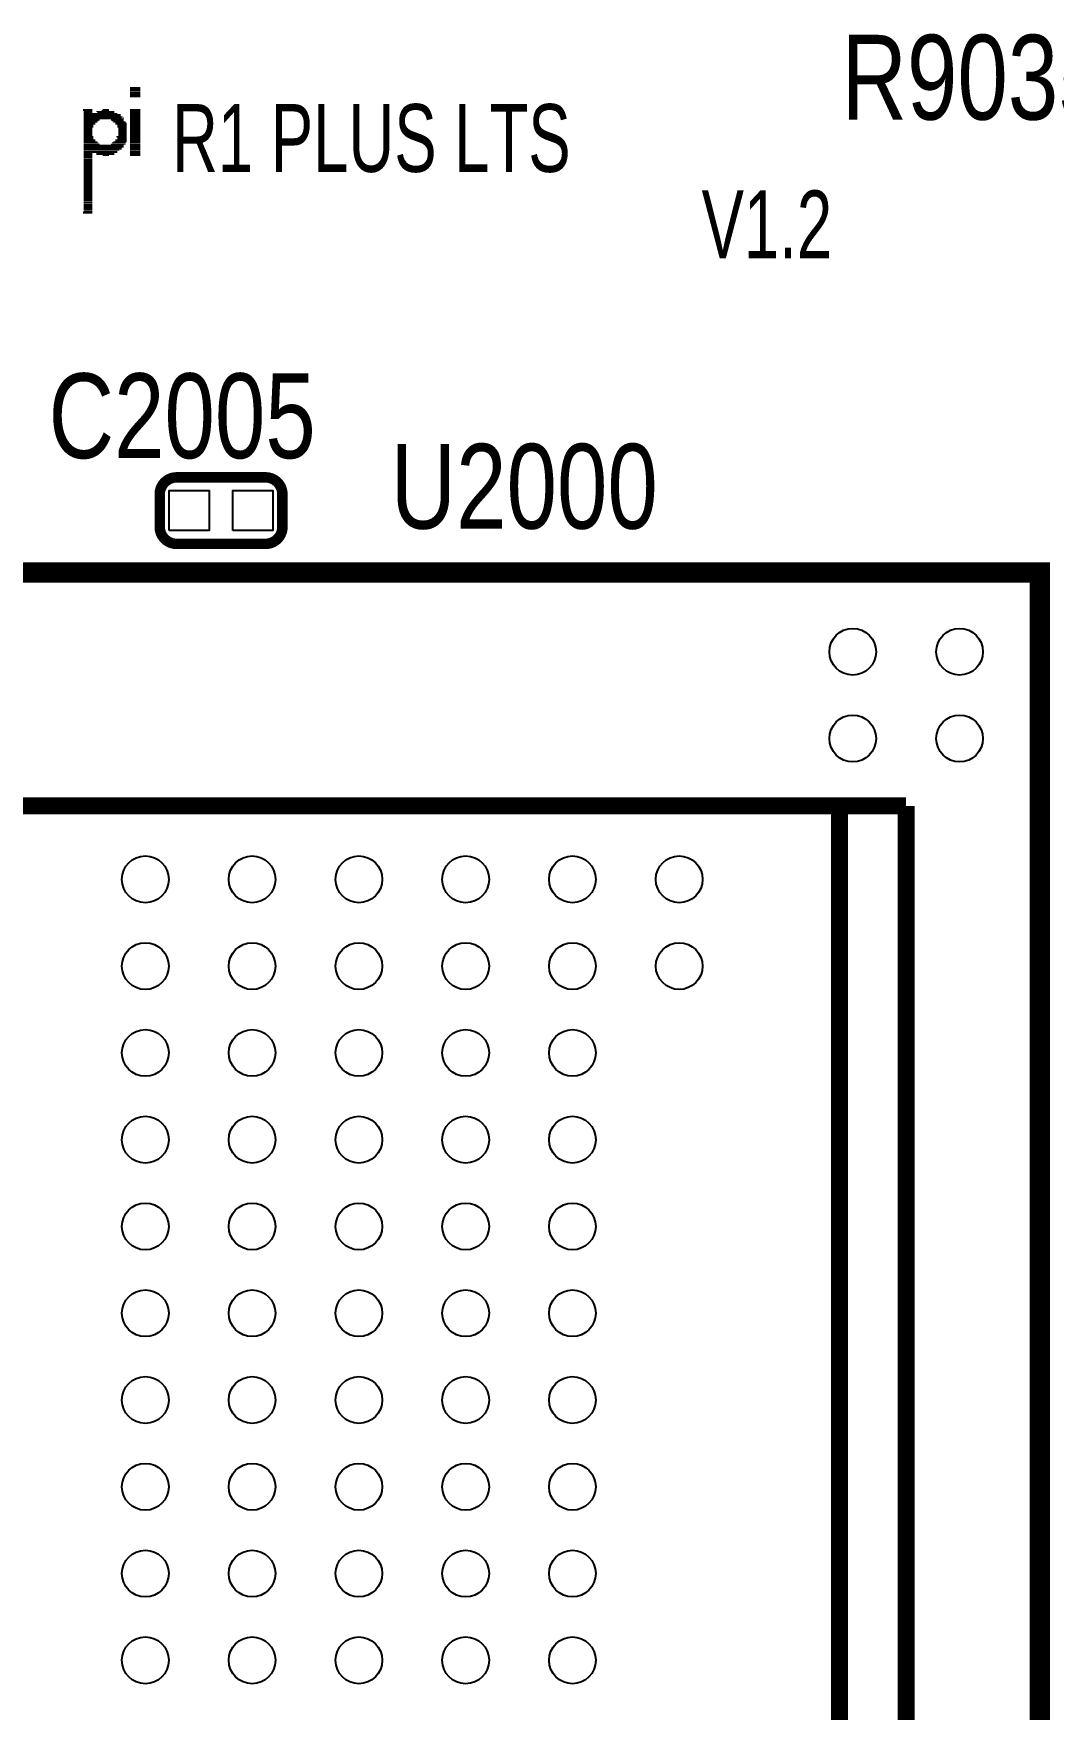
# Model space of a CAD drawing. Extents: x -9 to 138, y -41 to 19.
# Drawn here: x 5.55 to 13.2, y -27.27 to -14.71 of the extents above; entities that cross this region are included whole.
import ezdxf

# ---------------------------------------------------------------- set-up
doc = ezdxf.new("R2010")
doc.units = 0
doc.header["$MEASUREMENT"] = 0
for name, color, linetype in [('BG_SILKSCREEN_TOP', 2, 'CONTINUOUS'), ('PG_SILKSCREEN_TOP', 6, 'CONTINUOUS'), ('PIN_SOLDERMASK_TOP', 7, 'CONTINUOUS'), ('RD_SILKSCREEN_TOP', 8, 'CONTINUOUS')]:
    doc.layers.add(name, color=color, linetype=linetype)

msp = doc.modelspace()

# ---------------------------------------------------------------- linework, layer by layer
at = {"layer": 'BG_SILKSCREEN_TOP', "color": 1, "const_width": 0.00785}
for points in [[(6.277, -15.118), (6.355, -15.118)], [(6.277, -15.126), (6.355, -15.126)], [(6.277, -15.134), (6.355, -15.134)], [(6.277, -15.142), (6.355, -15.142)], [(6.277, -15.15), (6.355, -15.15)], [(6.277, -15.158), (6.355, -15.158)], [(6.277, -15.165), (6.355, -15.165)], [(6.277, -15.173), (6.355, -15.173)], [(6.277, -15.181), (6.355, -15.181)], [(6.277, -15.189), (6.355, -15.189)], [(5.924, -15.283), (5.994, -15.283)], [(5.924, -15.291), (5.994, -15.291)], [(5.931, -15.299), (5.994, -15.299)], [(5.931, -15.307), (5.994, -15.307)], [(5.931, -15.314), (6.182, -15.314)], [(6.026, -15.299), (6.159, -15.299)], [(6.033, -15.307), (6.159, -15.307)], [(6.065, -15.291), (6.12, -15.291)], [(6.073, -15.283), (6.12, -15.283)], [(6.277, -15.283), (6.355, -15.283)], [(6.277, -15.291), (6.355, -15.291)], [(6.277, -15.299), (6.355, -15.299)], [(6.277, -15.307), (6.355, -15.307)], [(6.277, -15.314), (6.355, -15.314)], [(5.931, -15.322), (6.206, -15.322)], [(5.931, -15.33), (6.206, -15.33)], [(5.931, -15.338), (6.222, -15.338)], [(5.931, -15.346), (6.214, -15.346)], [(5.931, -15.354), (6.23, -15.354)], [(5.931, -15.362), (6.049, -15.362)], [(5.931, -15.369), (6.041, -15.369)], [(5.931, -15.377), (6.033, -15.377)], [(5.931, -15.385), (6.018, -15.385)], [(5.931, -15.393), (6.018, -15.393)], [(5.931, -15.401), (6.002, -15.401)], [(5.931, -15.409), (6.002, -15.409)], [(5.931, -15.416), (6.002, -15.416)], [(5.931, -15.424), (5.994, -15.424)], [(5.931, -15.432), (5.994, -15.432)], [(5.931, -15.44), (5.994, -15.44)], [(6.135, -15.362), (6.23, -15.362)], [(6.143, -15.369), (6.23, -15.369)], [(6.151, -15.377), (6.245, -15.377)], [(6.167, -15.385), (6.253, -15.385)], [(6.167, -15.393), (6.253, -15.393)], [(6.182, -15.401), (6.253, -15.401)], [(6.182, -15.409), (6.253, -15.409)], [(6.182, -15.416), (6.253, -15.416)], [(6.19, -15.424), (6.253, -15.424)], [(6.19, -15.432), (6.253, -15.432)], [(6.19, -15.44), (6.253, -15.44)], [(6.222, -15.346), (6.23, -15.346)], [(6.277, -15.322), (6.355, -15.322)], [(6.277, -15.33), (6.355, -15.33)], [(6.277, -15.338), (6.355, -15.338)], [(6.277, -15.346), (6.355, -15.346)], [(6.277, -15.354), (6.355, -15.354)], [(6.277, -15.362), (6.355, -15.362)], [(6.277, -15.369), (6.355, -15.369)], [(6.277, -15.377), (6.355, -15.377)], [(6.277, -15.385), (6.355, -15.385)], [(6.277, -15.393), (6.355, -15.393)], [(6.277, -15.401), (6.355, -15.401)], [(6.277, -15.409), (6.355, -15.409)], [(6.277, -15.416), (6.355, -15.416)], [(6.277, -15.424), (6.355, -15.424)], [(6.277, -15.432), (6.355, -15.432)], [(6.277, -15.44), (6.355, -15.44)], [(5.931, -15.448), (5.994, -15.448)], [(5.931, -15.456), (5.994, -15.456)], [(5.931, -15.464), (5.994, -15.464)], [(5.931, -15.471), (5.994, -15.471)], [(5.931, -15.479), (5.994, -15.479)], [(5.931, -15.487), (6.002, -15.487)], [(5.931, -15.495), (6.002, -15.495)], [(5.931, -15.503), (6.002, -15.503)], [(5.931, -15.511), (6.018, -15.511)], [(5.931, -15.518), (6.018, -15.518)], [(5.931, -15.526), (6.033, -15.526)], [(5.931, -15.534), (6.041, -15.534)], [(5.931, -15.542), (6.049, -15.542)], [(5.931, -15.55), (6.23, -15.55)], [(5.931, -15.558), (6.23, -15.558)], [(5.931, -15.566), (6.23, -15.566)], [(6.135, -15.542), (6.245, -15.542)], [(6.143, -15.534), (6.245, -15.534)], [(6.151, -15.526), (6.253, -15.526)], [(6.167, -15.511), (6.253, -15.511)], [(6.167, -15.518), (6.253, -15.518)], [(6.175, -15.487), (6.253, -15.487)], [(6.182, -15.495), (6.253, -15.495)], [(6.182, -15.503), (6.253, -15.503)], [(6.19, -15.448), (6.253, -15.448)], [(6.19, -15.456), (6.253, -15.456)], [(6.19, -15.464), (6.253, -15.464)], [(6.19, -15.471), (6.253, -15.471)], [(6.19, -15.479), (6.253, -15.479)], [(6.277, -15.448), (6.355, -15.448)], [(6.277, -15.456), (6.355, -15.456)], [(6.277, -15.464), (6.355, -15.464)], [(6.277, -15.471), (6.355, -15.471)], [(6.277, -15.479), (6.355, -15.479)], [(6.277, -15.487), (6.355, -15.487)], [(6.277, -15.495), (6.355, -15.495)], [(6.277, -15.503), (6.355, -15.503)], [(6.277, -15.511), (6.355, -15.511)], [(6.277, -15.518), (6.355, -15.518)], [(6.277, -15.526), (6.355, -15.526)], [(6.277, -15.534), (6.355, -15.534)], [(6.277, -15.542), (6.355, -15.542)], [(6.277, -15.55), (6.355, -15.55)], [(6.277, -15.558), (6.355, -15.558)], [(6.277, -15.566), (6.355, -15.566)], [(5.931, -15.573), (6.214, -15.573)], [(5.931, -15.581), (6.214, -15.581)], [(5.931, -15.589), (6.198, -15.589)], [(5.931, -15.597), (6.182, -15.597)], [(5.931, -15.605), (6.182, -15.605)], [(5.931, -15.613), (5.994, -15.613)], [(5.931, -15.62), (5.994, -15.62)], [(5.931, -15.628), (5.994, -15.628)], [(5.931, -15.636), (5.994, -15.636)], [(5.931, -15.644), (5.994, -15.644)], [(5.931, -15.652), (5.994, -15.652)], [(5.931, -15.66), (5.994, -15.66)], [(5.931, -15.668), (5.994, -15.668)], [(5.931, -15.675), (5.994, -15.675)], [(5.931, -15.683), (5.994, -15.683)], [(5.931, -15.691), (5.994, -15.691)], [(6.026, -15.613), (6.159, -15.613)], [(6.026, -15.62), (6.159, -15.62)], [(6.073, -15.628), (6.12, -15.628)], [(6.277, -15.573), (6.355, -15.573)], [(6.277, -15.581), (6.355, -15.581)], [(6.277, -15.589), (6.355, -15.589)], [(6.277, -15.597), (6.355, -15.597)], [(6.277, -15.605), (6.355, -15.605)], [(6.277, -15.613), (6.355, -15.613)], [(6.277, -15.62), (6.355, -15.62)], [(6.277, -15.628), (6.355, -15.628)], [(5.931, -15.699), (5.994, -15.699)], [(5.931, -15.707), (5.994, -15.707)], [(5.931, -15.715), (5.994, -15.715)], [(5.931, -15.722), (5.994, -15.722)], [(5.931, -15.73), (5.994, -15.73)], [(5.931, -15.738), (5.994, -15.738)], [(5.931, -15.746), (5.994, -15.746)], [(5.931, -15.754), (5.994, -15.754)], [(5.931, -15.762), (5.994, -15.762)], [(5.931, -15.77), (5.994, -15.77)], [(5.931, -15.777), (5.994, -15.777)], [(5.931, -15.785), (5.994, -15.785)], [(5.931, -15.793), (5.994, -15.793)], [(5.931, -15.801), (5.994, -15.801)], [(5.931, -15.809), (5.994, -15.809)], [(5.931, -15.817), (5.994, -15.817)], [(5.931, -15.824), (5.994, -15.824)], [(5.931, -15.832), (5.994, -15.832)], [(5.931, -15.84), (5.994, -15.84)], [(5.931, -15.848), (5.994, -15.848)], [(5.931, -15.856), (5.994, -15.856)], [(5.931, -15.864), (5.994, -15.864)], [(5.931, -15.871), (5.994, -15.871)], [(5.931, -15.879), (5.994, -15.879)], [(5.931, -15.887), (5.994, -15.887)], [(5.931, -15.895), (5.994, -15.895)], [(5.931, -15.903), (5.994, -15.903)], [(5.931, -15.911), (5.994, -15.911)], [(5.931, -15.919), (5.994, -15.919)], [(5.931, -15.926), (5.994, -15.926)], [(5.931, -15.934), (5.994, -15.934)], [(5.931, -15.942), (5.994, -15.942)], [(5.924, -16.052), (5.994, -16.052)], [(5.924, -16.06), (5.994, -16.06)], [(5.931, -15.95), (5.994, -15.95)], [(5.931, -15.958), (5.994, -15.958)], [(5.931, -15.966), (5.994, -15.966)], [(5.931, -15.974), (5.994, -15.974)], [(5.931, -15.981), (5.994, -15.981)], [(5.931, -15.989), (5.994, -15.989)], [(5.931, -15.997), (5.994, -15.997)], [(5.931, -16.005), (5.994, -16.005)], [(5.931, -16.013), (5.994, -16.013)], [(5.931, -16.021), (5.994, -16.021)], [(5.931, -16.028), (5.994, -16.028)], [(5.931, -16.036), (5.994, -16.036)], [(5.931, -16.044), (5.994, -16.044)]]:
    msp.add_lwpolyline(points, dxfattribs=at)
at = {"layer": 'BG_SILKSCREEN_TOP', "color": 1, "const_width": 0.152}
msp.add_lwpolyline([(-1.907, -33.751), (13.093, -33.751), (13.093, -18.751), (-1.907, -18.751)], close=True, dxfattribs=at)
at = {"layer": 'PG_SILKSCREEN_TOP', "color": 1, "const_width": 0.0787}
for points in [[(6.5, -18.169, -0.42804), (6.629, -18.039)], [(6.629, -18.039), (7.29, -18.039, -0.42804), (7.419, -18.169)], [(7.419, -18.169), (7.419, -18.407, -0.42804), (7.29, -18.537)], [(7.29, -18.537), (6.629, -18.537, -0.42804), (6.5, -18.407)]]:
    msp.add_lwpolyline(points, format="xyb", dxfattribs=at)
at = {"layer": 'PG_SILKSCREEN_TOP', "color": 1}
for points, const_width in [([(6.5, -18.407), (6.5, -18.169)], 0.0787), ([(-0.908, -20.5), (12.092, -20.5)], 0.127), ([(11.592, -20.5), (11.592, -32)], 0.127), ([(12.092, -20.5), (12.092, -32)], 0.127)]:
    msp.add_lwpolyline(points, dxfattribs=dict(at, const_width=const_width))
at = {"layer": 'PIN_SOLDERMASK_TOP', "color": 1}
for points in [[(6.571, -18.438), (6.571, -18.138), (6.871, -18.138), (6.871, -18.438)], [(7.048, -18.438), (7.048, -18.138), (7.348, -18.138), (7.348, -18.438)]]:
    msp.add_lwpolyline(points, close=True, dxfattribs=at)
for centre in [(11.692, -19.345), (12.493, -19.345), (11.692, -19.995), (12.493, -19.995), (6.392, -21.05), (7.192, -21.05), (7.992, -21.05), (8.792, -21.05), (9.592, -21.05), (10.392, -21.05), (6.392, -21.7), (7.192, -21.7), (7.992, -21.7), (8.792, -21.7), (9.592, -21.7), (10.392, -21.7), (6.392, -22.35), (7.192, -22.35), (7.992, -22.35), (8.792, -22.35), (9.592, -22.35), (6.392, -23), (7.192, -23), (7.992, -23), (8.792, -23), (9.592, -23), (6.392, -23.65), (7.192, -23.65), (7.992, -23.65), (8.792, -23.65), (9.592, -23.65), (6.392, -24.3), (7.192, -24.3), (7.992, -24.3), (8.792, -24.3), (9.592, -24.3), (6.392, -24.95), (7.192, -24.95), (7.992, -24.95), (8.792, -24.95), (9.592, -24.95), (6.392, -25.6), (7.192, -25.6), (7.992, -25.6), (8.792, -25.6), (9.592, -25.6), (6.392, -26.25), (7.192, -26.25), (7.992, -26.25), (8.792, -26.25), (9.592, -26.25), (6.392, -26.9), (7.192, -26.9), (7.992, -26.9), (8.792, -26.9), (9.592, -26.9)]:
    msp.add_circle(centre, 0.175, dxfattribs=at)

# ---------------------------------------------------------------- texts
at = {"layer": 'BG_SILKSCREEN_TOP', "color": 1, "width": 0.7}
for s, p in [(' R1 PLUS LTS', (6.46, -15.751)), ('V1.2', (10.56, -16.398))]:
    msp.add_text(s, height=0.508, dxfattribs=at).set_placement(p)
at = {"layer": 'RD_SILKSCREEN_TOP', "color": 1, "width": 0.8}
for s, p in [('R90351', (11.608, -15.359)), ('C2005', (5.667, -17.895)), ('U2000', (8.23, -18.423))]:
    msp.add_text(s, height=0.635, dxfattribs=at).set_placement(p)

doc.saveas('drawing.dxf')
